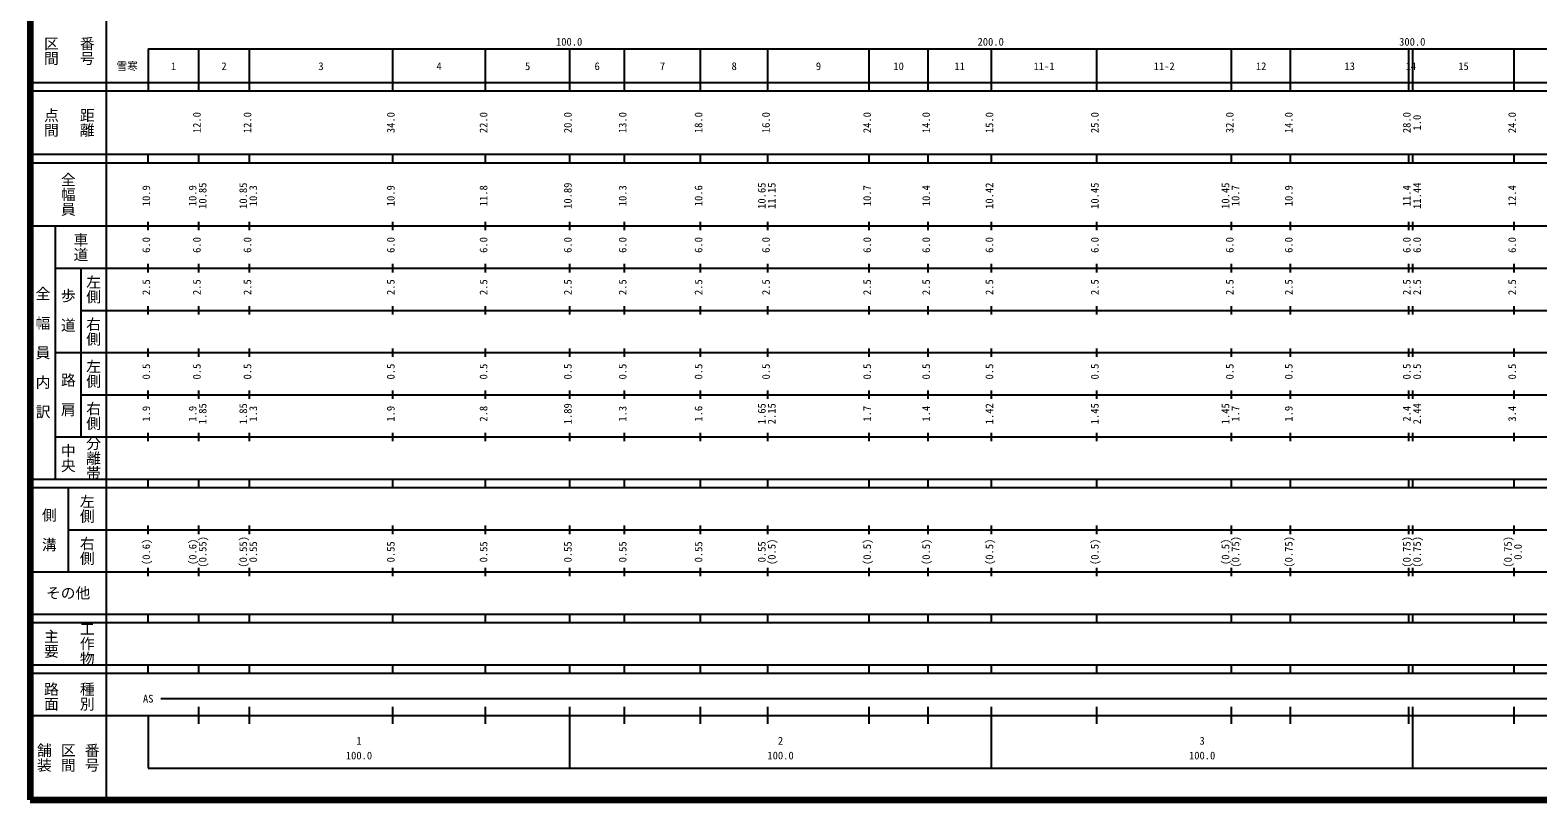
# Model space of a CAD drawing. Units: millimetres on the paper, enlarged 1000 times. Extents: x 40000 to 680000, y 20000 to 380000.
# Drawn here: x 40000 to 397634, y 20000 to 202409 of the extents above; entities that cross this region are included whole.
import ezdxf
from ezdxf.enums import TextEntityAlignment as Align

# ---------------------------------------------------------------- set-up
doc = ezdxf.new("R2010")
doc.units = ezdxf.units.MM
doc.header["$LTSCALE"] = 1000
doc.layers.add('M-TTL', color=2, linetype='Continuous', lineweight=140)
doc.layers.add('M-TTL-BAND', color=7, linetype='Continuous', lineweight=25)
doc.styles.add('@ＭＳ ゴシック', font='')
doc.styles.add('ＭＳ ゴシック', font='')
doc.styles.get('@ＭＳ ゴシック').set_extended_font_data('@MS Gothic')
doc.styles.get('ＭＳ ゴシック').set_extended_font_data('MS Gothic')

msp = doc.modelspace()

# ---------------------------------------------------------------- linework, layer by layer
at = {"layer": 'M-TTL'}
for p, q in [((40000, 380000), (40000, 20000)), ((40000, 20000), (680000, 20000))]:
    msp.add_line(p, q, dxfattribs=at)
at = {"layer": 'M-TTL-BAND'}
for p, q in [((58000, 370000), (58000, 20000)), ((68000, 198000), (579000, 198000)), ((68000, 198000), (68000, 188000)), ((80000, 188000), (80000, 198000)), ((92000, 188000), (92000, 198000)), ((126000, 188000), (126000, 198000)), ((148000, 188000), (148000, 198000)), ((168000, 188000), (168000, 198000)), ((181000, 188000), (181000, 198000)), ((199000, 188000), (199000, 198000)), ((215000, 188000), (215000, 198000)), ((239000, 188000), (239000, 198000)), ((253000, 188000), (253000, 198000)), ((268000, 188000), (268000, 198000)), ((293000, 188000), (293000, 198000)), ((325000, 188000), (325000, 198000)), ((339000, 188000), (339000, 198000)), ((367000, 188000), (367000, 198000)), ((368000, 188000), (368000, 198000)), ((392000, 188000), (392000, 198000)), ((40000, 190000), (579000, 190000)), ((40000, 188000), (579000, 188000)), ((40000, 173000), (579000, 173000)), ((68000, 171000), (68000, 173000)), ((80000, 171000), (80000, 173000)), ((92000, 171000), (92000, 173000)), ((126000, 171000), (126000, 173000)), ((148000, 171000), (148000, 173000)), ((168000, 171000), (168000, 173000)), ((181000, 171000), (181000, 173000)), ((199000, 171000), (199000, 173000)), ((215000, 171000), (215000, 173000)), ((239000, 171000), (239000, 173000)), ((253000, 171000), (253000, 173000)), ((268000, 171000), (268000, 173000)), ((293000, 171000), (293000, 173000)), ((325000, 171000), (325000, 173000)), ((339000, 171000), (339000, 173000)), ((367000, 171000), (367000, 173000)), ((368000, 171000), (368000, 173000)), ((392000, 171000), (392000, 173000)), ((40000, 171000), (579000, 171000)), ((40000, 156000), (579000, 156000)), ((46000, 96000), (46000, 156000)), ((68000, 155000), (68000, 157000)), ((80000, 155000), (80000, 157000)), ((92000, 155000), (92000, 157000)), ((126000, 155000), (126000, 157000)), ((148000, 155000), (148000, 157000)), ((168000, 155000), (168000, 157000)), ((181000, 155000), (181000, 157000)), ((199000, 155000), (199000, 157000)), ((215000, 155000), (215000, 157000)), ((239000, 155000), (239000, 157000)), ((253000, 155000), (253000, 157000)), ((268000, 155000), (268000, 157000)), ((293000, 155000), (293000, 157000)), ((325000, 155000), (325000, 157000)), ((339000, 155000), (339000, 157000)), ((367000, 155000), (367000, 157000)), ((368000, 155000), (368000, 157000)), ((392000, 155000), (392000, 157000)), ((68000, 145000), (68000, 147000)), ((80000, 145000), (80000, 147000)), ((92000, 145000), (92000, 147000)), ((126000, 145000), (126000, 147000)), ((148000, 145000), (148000, 147000)), ((168000, 145000), (168000, 147000)), ((181000, 145000), (181000, 147000)), ((199000, 145000), (199000, 147000)), ((215000, 145000), (215000, 147000)), ((239000, 145000), (239000, 147000)), ((253000, 145000), (253000, 147000)), ((268000, 145000), (268000, 147000)), ((293000, 145000), (293000, 147000)), ((325000, 145000), (325000, 147000)), ((339000, 145000), (339000, 147000)), ((367000, 145000), (367000, 147000)), ((368000, 145000), (368000, 147000)), ((392000, 145000), (392000, 147000)), ((46000, 146000), (579000, 146000)), ((52000, 146000), (52000, 106000)), ((52000, 136000), (579000, 136000)), ((68000, 135000), (68000, 137000)), ((80000, 135000), (80000, 137000)), ((92000, 135000), (92000, 137000)), ((126000, 135000), (126000, 137000)), ((148000, 135000), (148000, 137000)), ((168000, 135000), (168000, 137000)), ((181000, 135000), (181000, 137000)), ((199000, 135000), (199000, 137000)), ((215000, 135000), (215000, 137000)), ((239000, 135000), (239000, 137000)), ((253000, 135000), (253000, 137000)), ((268000, 135000), (268000, 137000)), ((293000, 135000), (293000, 137000)), ((325000, 135000), (325000, 137000)), ((339000, 135000), (339000, 137000)), ((367000, 135000), (367000, 137000)), ((368000, 135000), (368000, 137000)), ((392000, 135000), (392000, 137000)), ((46000, 126000), (579000, 126000)), ((68000, 125000), (68000, 127000)), ((80000, 125000), (80000, 127000)), ((92000, 125000), (92000, 127000)), ((126000, 125000), (126000, 127000)), ((148000, 125000), (148000, 127000)), ((168000, 125000), (168000, 127000)), ((181000, 125000), (181000, 127000)), ((199000, 125000), (199000, 127000)), ((215000, 125000), (215000, 127000)), ((239000, 125000), (239000, 127000)), ((253000, 125000), (253000, 127000)), ((268000, 125000), (268000, 127000)), ((293000, 125000), (293000, 127000)), ((325000, 125000), (325000, 127000)), ((339000, 125000), (339000, 127000)), ((367000, 125000), (367000, 127000)), ((368000, 125000), (368000, 127000)), ((392000, 125000), (392000, 127000)), ((52000, 116000), (579000, 116000)), ((68000, 115000), (68000, 117000)), ((80000, 115000), (80000, 117000)), ((92000, 115000), (92000, 117000)), ((126000, 115000), (126000, 117000)), ((148000, 115000), (148000, 117000)), ((168000, 115000), (168000, 117000)), ((181000, 115000), (181000, 117000)), ((199000, 115000), (199000, 117000)), ((215000, 115000), (215000, 117000)), ((239000, 115000), (239000, 117000)), ((253000, 115000), (253000, 117000)), ((268000, 115000), (268000, 117000)), ((293000, 115000), (293000, 117000)), ((325000, 115000), (325000, 117000)), ((339000, 115000), (339000, 117000)), ((367000, 115000), (367000, 117000)), ((368000, 115000), (368000, 117000)), ((392000, 115000), (392000, 117000)), ((46000, 106000), (579000, 106000)), ((68000, 105000), (68000, 107000)), ((80000, 105000), (80000, 107000)), ((92000, 105000), (92000, 107000)), ((126000, 105000), (126000, 107000)), ((148000, 105000), (148000, 107000)), ((168000, 105000), (168000, 107000)), ((181000, 105000), (181000, 107000)), ((199000, 105000), (199000, 107000)), ((215000, 105000), (215000, 107000)), ((239000, 105000), (239000, 107000)), ((253000, 105000), (253000, 107000)), ((268000, 105000), (268000, 107000)), ((293000, 105000), (293000, 107000)), ((325000, 105000), (325000, 107000)), ((339000, 105000), (339000, 107000)), ((367000, 105000), (367000, 107000)), ((368000, 105000), (368000, 107000)), ((392000, 105000), (392000, 107000)), ((40000, 96000), (579000, 96000)), ((40000, 94000), (579000, 94000)), ((49000, 94000), (49000, 74000)), ((68000, 94000), (68000, 96000)), ((80000, 94000), (80000, 96000)), ((92000, 94000), (92000, 96000)), ((126000, 94000), (126000, 96000)), ((148000, 94000), (148000, 96000)), ((168000, 94000), (168000, 96000)), ((181000, 94000), (181000, 96000)), ((199000, 94000), (199000, 96000)), ((215000, 94000), (215000, 96000)), ((239000, 94000), (239000, 96000)), ((253000, 94000), (253000, 96000)), ((268000, 94000), (268000, 96000)), ((293000, 94000), (293000, 96000)), ((325000, 94000), (325000, 96000)), ((339000, 94000), (339000, 96000)), ((367000, 94000), (367000, 96000)), ((368000, 94000), (368000, 96000)), ((392000, 94000), (392000, 96000)), ((49000, 84000), (579000, 84000)), ((68000, 83000), (68000, 85000)), ((80000, 83000), (80000, 85000)), ((92000, 83000), (92000, 85000)), ((126000, 83000), (126000, 85000)), ((148000, 83000), (148000, 85000)), ((168000, 83000), (168000, 85000)), ((181000, 83000), (181000, 85000)), ((199000, 83000), (199000, 85000)), ((215000, 83000), (215000, 85000)), ((239000, 83000), (239000, 85000)), ((253000, 83000), (253000, 85000)), ((268000, 83000), (268000, 85000)), ((293000, 83000), (293000, 85000)), ((325000, 83000), (325000, 85000)), ((339000, 83000), (339000, 85000)), ((367000, 83000), (367000, 85000)), ((368000, 83000), (368000, 85000)), ((392000, 83000), (392000, 85000)), ((40000, 74000), (579000, 74000)), ((68000, 73000), (68000, 75000)), ((80000, 73000), (80000, 75000)), ((92000, 73000), (92000, 75000)), ((126000, 73000), (126000, 75000)), ((148000, 73000), (148000, 75000)), ((168000, 73000), (168000, 75000)), ((181000, 73000), (181000, 75000)), ((199000, 73000), (199000, 75000)), ((215000, 73000), (215000, 75000)), ((239000, 73000), (239000, 75000)), ((253000, 73000), (253000, 75000)), ((268000, 73000), (268000, 75000)), ((293000, 73000), (293000, 75000)), ((325000, 73000), (325000, 75000)), ((339000, 73000), (339000, 75000)), ((367000, 73000), (367000, 75000)), ((368000, 73000), (368000, 75000)), ((392000, 73000), (392000, 75000)), ((40000, 64000), (579000, 64000)), ((40000, 62000), (579000, 62000)), ((68000, 62000), (68000, 64000)), ((80000, 62000), (80000, 64000)), ((92000, 62000), (92000, 64000)), ((126000, 62000), (126000, 64000)), ((148000, 62000), (148000, 64000)), ((168000, 62000), (168000, 64000)), ((181000, 62000), (181000, 64000)), ((199000, 62000), (199000, 64000)), ((215000, 62000), (215000, 64000)), ((239000, 62000), (239000, 64000)), ((253000, 62000), (253000, 64000)), ((268000, 62000), (268000, 64000)), ((293000, 62000), (293000, 64000)), ((325000, 62000), (325000, 64000)), ((339000, 62000), (339000, 64000)), ((367000, 62000), (367000, 64000)), ((368000, 62000), (368000, 64000)), ((392000, 62000), (392000, 64000)), ((40000, 52000), (579000, 52000)), ((68000, 50000), (68000, 52000)), ((80000, 50000), (80000, 52000)), ((92000, 50000), (92000, 52000)), ((126000, 50000), (126000, 52000)), ((148000, 50000), (148000, 52000)), ((168000, 50000), (168000, 52000)), ((181000, 50000), (181000, 52000)), ((199000, 50000), (199000, 52000)), ((215000, 50000), (215000, 52000)), ((239000, 50000), (239000, 52000)), ((253000, 50000), (253000, 52000)), ((268000, 50000), (268000, 52000)), ((293000, 50000), (293000, 52000)), ((325000, 50000), (325000, 52000)), ((339000, 50000), (339000, 52000)), ((367000, 50000), (367000, 52000)), ((368000, 50000), (368000, 52000)), ((392000, 50000), (392000, 52000)), ((40000, 50000), (579000, 50000)), ((71000, 44000), (565000, 44000)), ((40000, 40000), (579000, 40000)), ((68000, 40000), (68000, 27500)), ((80000, 38000), (80000, 42000)), ((92000, 38000), (92000, 42000)), ((126000, 38000), (126000, 42000)), ((148000, 38000), (148000, 42000)), ((168000, 27500), (168000, 42000)), ((181000, 38000), (181000, 42000)), ((199000, 38000), (199000, 42000)), ((215000, 38000), (215000, 42000)), ((239000, 38000), (239000, 42000)), ((253000, 38000), (253000, 42000)), ((268000, 27500), (268000, 42000)), ((293000, 38000), (293000, 42000)), ((325000, 38000), (325000, 42000)), ((339000, 38000), (339000, 42000)), ((367000, 38000), (367000, 42000)), ((368000, 27500), (368000, 42000)), ((392000, 38000), (392000, 42000)), ((68000, 27500), (579000, 27500))]:
    msp.add_line(p, q, dxfattribs=at)

# ---------------------------------------------------------------- texts
at = {"layer": 'M-TTL-BAND', "style": '@ＭＳ ゴシック'}
for s, p in [('区間', (45000, 197500)), ('番号', (53500, 197500)), ('点間', (45000, 180500)), ('距離', (53500, 180500)), ('全幅員', (49000, 163500)), ('車道', (52000, 151000)), ('左側', (55000, 141000)), ('全\u3000幅\u3000員\u3000内\u3000訳', (43000, 126000)), ('歩\u3000道', (49000, 136000)), ('右側', (55000, 131000)), ('左側', (55000, 121000)), ('路\u3000肩', (49000, 116000)), ('右側', (55000, 111000)), ('中央', (49000, 101000)), ('分離帯', (55000, 101000)), ('左側', (53500, 89000)), ('側\u3000溝', (44500, 84000)), ('右側', (53500, 79000)), ('工作物', (53500, 57000)), ('主要', (45000, 57000)), ('路面', (45000, 44500)), ('種別', (53500, 44500)), ('舗装', (43333, 30000)), ('区間', (49000, 30000)), ('番号', (54667, 30000))]:
    msp.add_text(s, height=2566, rotation=270, dxfattribs=at).set_placement(p, align=Align.MIDDLE_CENTER)
at = {"layer": 'M-TTL-BAND', "style": 'ＭＳ ゴシック'}
for s, p in [('100.0', (167844, 198195)), ('200.0', (267844, 198195)), ('300.0', (367844, 198195)), ('雪寒', (63017, 192405)), ('1', (74000, 192405)), ('2', (86000, 192405)), ('3', (109000, 192405)), ('4', (137000, 192405)), ('5', (158000, 192405)), ('6', (174500, 192405)), ('7', (190000, 192405)), ('8', (207000, 192405)), ('9', (227000, 192405)), ('10', (246000, 192405)), ('11', (260500, 192405)), ('11-1', (280500, 192405)), ('11-2', (309000, 192405)), ('12', (332000, 192405)), ('13', (353000, 192405)), ('14', (367500, 192405)), ('15', (380000, 192405)), ('AS', (68000, 42500)), ('1', (118000, 32523)), ('2', (218000, 32523)), ('3', (318000, 32523)), ('100.0', (118000, 29033)), ('100.0', (218000, 29033)), ('100.0', (318000, 29033))]:
    msp.add_text(s, height=1833, dxfattribs=at).set_placement(p, align=Align.BOTTOM_CENTER)
for s, p in [('12.0', (81000, 180500)), ('12.0', (93000, 180500)), ('34.0', (127000, 180500)), ('22.0', (149000, 180500)), ('20.0', (169000, 180500)), ('13.0', (182000, 180500)), ('18.0', (200000, 180500)), ('16.0', (216000, 180500)), ('24.0', (240000, 180500)), ('14.0', (254000, 180500)), ('15.0', (269000, 180500)), ('25.0', (294000, 180500)), ('32.0', (326000, 180500)), ('14.0', (340000, 180500)), ('28.0', (368000, 180500)), ('24.0', (393000, 180500)), ('1.0', (370443, 180500)), ('10.9', (69000, 163174)), ('10.9', (80000, 163174)), ('10.85', (82370, 163174)), ('10.85', (92000, 163174)), ('10.3', (94370, 163174)), ('10.9', (127000, 163174)), ('11.8', (149000, 163174)), ('10.89', (169000, 163174)), ('10.3', (182000, 163174)), ('10.6', (200000, 163174)), ('10.65', (215000, 163174)), ('11.15', (217370, 163174)), ('10.7', (240000, 163174)), ('10.4', (254000, 163174)), ('10.42', (269000, 163174)), ('10.45', (294000, 163174)), ('10.45', (325000, 163174)), ('10.7', (327370, 163174)), ('10.9', (340000, 163174)), ('11.4', (368000, 163174)), ('11.44', (370443, 163174)), ('12.4', (393000, 163174)), ('6.0', (69000, 151500)), ('6.0', (81000, 151500)), ('6.0', (93000, 151500)), ('6.0', (127000, 151500)), ('6.0', (149000, 151500)), ('6.0', (169000, 151500)), ('6.0', (182000, 151500)), ('6.0', (200000, 151500)), ('6.0', (216000, 151500)), ('6.0', (240000, 151500)), ('6.0', (254000, 151500)), ('6.0', (269000, 151500)), ('6.0', (294000, 151500)), ('6.0', (326000, 151500)), ('6.0', (340000, 151500)), ('6.0', (368000, 151500)), ('6.0', (370443, 151500)), ('6.0', (393000, 151500)), ('2.5', (69000, 141500)), ('2.5', (81000, 141500)), ('2.5', (93000, 141500)), ('2.5', (127000, 141500)), ('2.5', (149000, 141500)), ('2.5', (169000, 141500)), ('2.5', (182000, 141500)), ('2.5', (200000, 141500)), ('2.5', (216000, 141500)), ('2.5', (240000, 141500)), ('2.5', (254000, 141500)), ('2.5', (269000, 141500)), ('2.5', (294000, 141500)), ('2.5', (326000, 141500)), ('2.5', (340000, 141500)), ('2.5', (368000, 141500)), ('2.5', (370443, 141500)), ('2.5', (393000, 141500)), ('0.5', (69000, 121500)), ('0.5', (81000, 121500)), ('0.5', (93000, 121500)), ('0.5', (127000, 121500)), ('0.5', (149000, 121500)), ('0.5', (169000, 121500)), ('0.5', (182000, 121500)), ('0.5', (200000, 121500)), ('0.5', (216000, 121500)), ('0.5', (240000, 121500)), ('0.5', (254000, 121500)), ('0.5', (269000, 121500)), ('0.5', (294000, 121500)), ('0.5', (326000, 121500)), ('0.5', (340000, 121500)), ('0.5', (368000, 121500)), ('0.5', (370443, 121500)), ('0.5', (393000, 121500)), ('1.9', (69000, 111500)), ('1.9', (80000, 111500)), ('1.85', (82370, 111500)), ('1.85', (92000, 111500)), ('1.3', (94370, 111500)), ('1.9', (127000, 111500)), ('2.8', (149000, 111500)), ('1.89', (169000, 111500)), ('1.3', (182000, 111500)), ('1.6', (200000, 111500)), ('1.65', (215000, 111500)), ('2.15', (217370, 111500)), ('1.7', (240000, 111500)), ('1.4', (254000, 111500)), ('1.42', (269000, 111500)), ('1.45', (294000, 111500)), ('1.45', (325000, 111500)), ('1.7', (327370, 111500)), ('1.9', (340000, 111500)), ('2.4', (368000, 111500)), ('2.44', (370443, 111500)), ('3.4', (393000, 111500)), ('(0.6)', (69000, 78764)), ('(0.6)', (80000, 78764)), ('(0.55)', (82370, 78764)), ('(0.55)', (92000, 78764)), ('0.55', (94370, 78764)), ('0.55', (127000, 78764)), ('0.55', (149000, 78764)), ('0.55', (169000, 78764)), ('0.55', (182000, 78764)), ('0.55', (200000, 78764)), ('0.55', (215000, 78764)), ('(0.5)', (217370, 78764)), ('(0.5)', (240000, 78764)), ('(0.5)', (254000, 78764)), ('(0.5)', (269000, 78764)), ('(0.5)', (294000, 78764)), ('(0.5)', (325000, 78764)), ('(0.75)', (327370, 78764)), ('(0.75)', (340000, 78764)), ('(0.75)', (368000, 78764)), ('(0.75)', (370443, 78764)), ('(0.75)', (392000, 78764)), ('0.0', (394370, 78764))]:
    msp.add_text(s, height=1833, rotation=90, dxfattribs=at).set_placement(p, align=Align.BOTTOM_CENTER)
msp.add_text('その他', height=2566, dxfattribs=at).set_placement((49000, 69000), align=Align.MIDDLE_CENTER)

doc.saveas('drawing.dxf')
